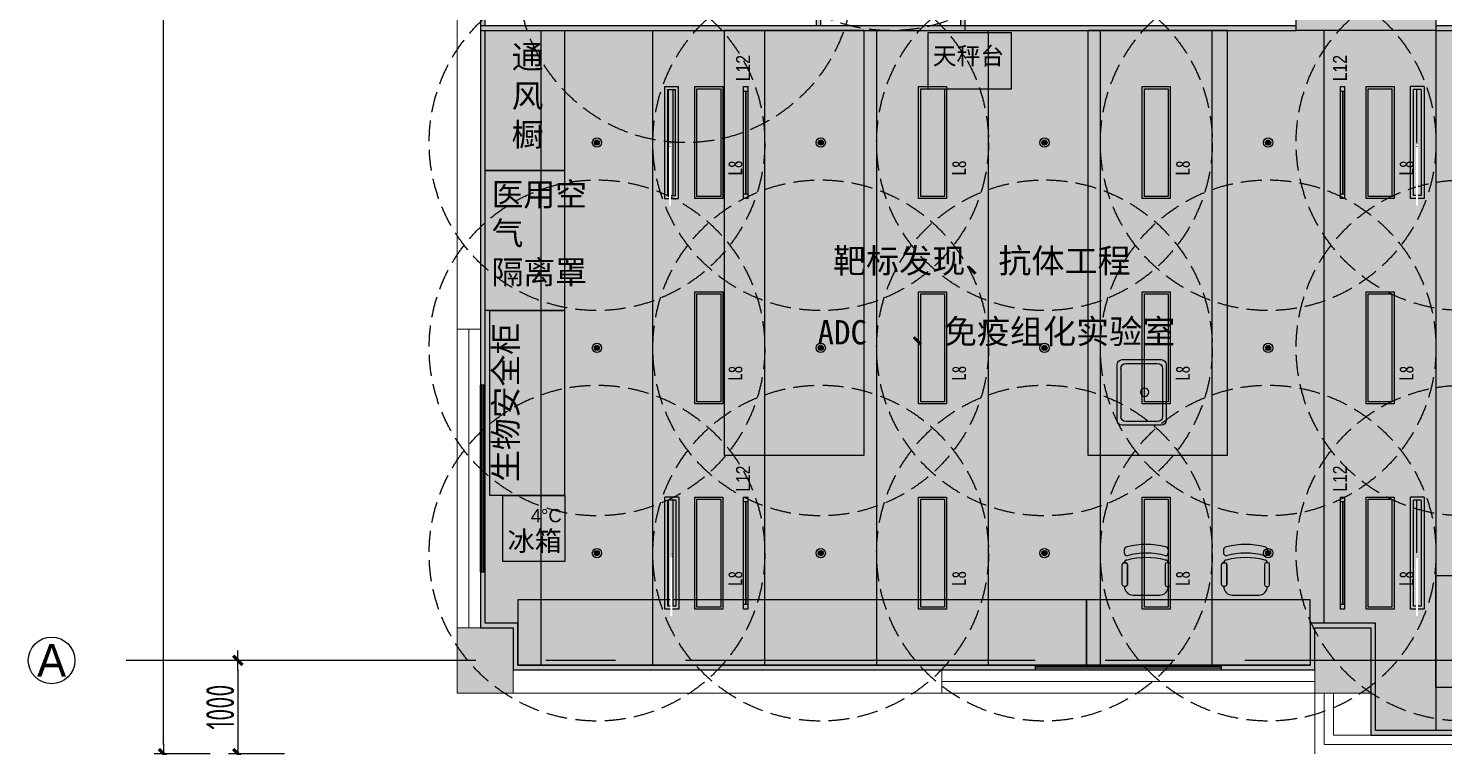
# Model space of a CAD drawing. Header units: millimetres. Extents: x -79903 to 358239, y -413462 to -100990.
# Drawn here: x -10678 to 4505, y -208742 to -201042 of the extents above; entities that cross this region are included whole.
import ezdxf
from ezdxf.enums import TextEntityAlignment as Align

# ---------------------------------------------------------------- set-up
doc = ezdxf.new("R2018")
doc.units = ezdxf.units.MM
doc.header["$LTSCALE"] = 300
for name, pattern in [('CENTER', [2, 1.25, -0.25, 0.25, -0.25]), ('DASH', [0.35, 0.25, -0.1]), ('DASHED', [19.05, 12.7, -6.35])]:
    doc.linetypes.add(name, pattern=pattern)
doc.layers.get('DEFPOINTS').update_dxf_attribs({"color": 250})
for name, color, linetype in [('A—轴线', 1, 'CENTER'), ('A—轴线尺寸', 1, 'Continuous'), ('C-LTN-TEXT', 161, 'Continuous'), ('C—平顶—喷淋', 5, 'Continuous'), ('C—平顶—填充01(线状)', 8, 'Continuous'), ('C—平顶—暖通', 47, 'Continuous'), ('C—平顶—灯具', 1, 'Continuous'), ('C—平顶—轮廓线', 4, 'Continuous'), ('F—地坪—hatch', 8, 'Continuous'), ('I—文字—房间名称', 40, 'Continuous'), ('K轲禹-实验家具', 140, 'Continuous'), ('P—隔墙—石膏板墙（到顶）', 2, 'Continuous'), ('WALL', 7, 'Continuous')]:
    doc.layers.add(name, color=color, linetype=linetype)
for name, color, linetype, lineweight in [('Q-01 原始墙柱', 7, 'Continuous', 0), ('Q-02 墙柱填充', 250, 'Continuous', 0), ('Q-11 建筑幕墙', 60, 'Continuous', 0)]:
    doc.layers.add(name, color=color, linetype=linetype, lineweight=lineweight)
doc.styles.add('ADD-dim', font='isocp.shx', dxfattribs={"width": 0.7, "bigfont": 'hztxt.shx'})
doc.styles.add('HZTXT', font='t.shx', dxfattribs={"bigfont": 'hztxt.shx'})
doc.styles.get("Standard").update_dxf_attribs({"font": 'arial.ttf'})
doc.styles.add('黑体', font='simhei.ttf', dxfattribs={"width": 0.8})
doc.dimstyles.new('ADD-(模型空间)', dxfattribs={"dimscale": 100, "dimtxt": 3, "dimasz": 1, "dimexe": 1, "dimexo": 1, "dimgap": 0.4, "dimtad": 1, "dimdec": 0, "dimrnd": 5, "dimzin": 0, "dimdsep": 46, "dimtxsty": 'ADD-dim', "dimblk1": 'DIM1', "dimblk2": 'DIM1', "dimsah": 1, "dimcen": 2, "dimclrd": 33, "dimclre": 33, "dimclrt": 4, "dimadec": 0, "dimazin": 0, "dimtfac": 2, "dimtdec": 0, "dimtix": 1, "dimtmove": 2, "dimatfit": 3, "dimldrblk": 'HBA_Leader_Arrow', "dimfxl": 5, "dimfxlon": 1, "dimtolj": 1, "dimtzin": 0, "dimarcsym": 0})
pattern_1 = [(0, (14.4, 7.5), (30, 15), [1.2, -28.8]), (90, (7.5, 14.4), (-15, 30), [1.2, -28.8]), (45, (9.3, 19.8), (0, 30), [1.272792, -41.153614]), (45, (19.8, 9.3), (0, 30), [1.272792, -41.153614]), (135, (10.2, 9.3), (-30, 2e-15), [1.272792, -41.153614]), (135, (20.7, 19.8), (-30, 2e-15), [1.272792, -41.153614]), (36.8698977, (10.2, 20.7), (30, 30), [1.5, -148.5]), (36.8698977, (18.6, 8.4), (30, 30), [1.5, -148.5]), (53.1301024, (20.7, 10.2), (-30, -30), [1.5, -148.5]), (53.1301024, (8.4, 18.6), (-30, -30), [1.5, -148.5]), (126.8698976, (9.3, 10.2), (-30, 30), [1.5, -148.5]), (126.8698976, (21.6, 18.6), (-30, 30), [1.5, -148.5]), (143.1301023, (19.8, 20.7), (-30, 30), [1.5, -148.5]), (143.1301023, (11.4, 8.4), (-30, 30), [1.5, -148.5]), (11.3099325, (15.6, 7.5), (29.99999992, 4e-08), [1.529706, -151.44087]), (11.3099325, (12.9, 22.2), (29.99999992, 4e-08), [1.529706, -151.44087]), (78.6900675, (7.5, 15.6), (4e-08, 29.99999992), [1.529706, -151.44087]), (78.6900675, (22.2, 12.9), (4e-08, 29.99999992), [1.529706, -151.44087]), (101.3099325, (22.5, 15.6), (-2e-09, -29.99999972), [1.529706, -151.44087]), (101.3099325, (7.8, 12.9), (-2e-09, -29.99999972), [1.529706, -151.44087]), (168.6900675, (14.4, 7.5), (-29.99999992, 4e-08), [1.529706, -151.44087]), (168.6900675, (17.1, 22.2), (-29.99999992, 4e-08), [1.529706, -151.44087]), (21.8014095, (11.4, 21.6), (59.99999998, 29.99999994), [1.6155494, -159.93939]), (21.8014095, (17.1, 7.8), (59.99999998, 29.99999994), [1.6155494, -159.93939]), (68.1985905, (7.8, 17.1), (-29.99999968, -59.99999933), [1.6155494, -159.93939]), (68.1985905, (21.6, 11.4), (-29.99999968, -59.99999933), [1.6155494, -159.93939]), (111.8014095, (8.4, 11.4), (-29.99999994, 59.99999998), [1.6155494, -159.93939]), (111.8014095, (22.2, 17.1), (-29.99999994, 59.99999998), [1.6155494, -159.93939]), (158.1985905, (12.9, 7.8), (-60.00000002, 29.99999984), [1.6155494, -159.93939]), (158.1985905, (18.6, 21.6), (-60.00000002, 29.99999984), [1.6155494, -159.93939])]

# ---------------------------------------------------------------- blocks, each defined once
blk = doc.blocks.new('SYL11071716')
for p, q in [((94, 493), (56, 493)), ((197, 479), (197, 497)), ((197, 497), (197, 479)), ((432, 516), (216, 516)), ((432, 460), (216, 460)), ((216, 460), (432, 460)), ((451, 479), (451, 497)), ((544, 399), (544, 117)), ((56, 23), (94, 23)), ((197, 19), (197, 38)), ((216, 56), (432, 56)), ((432, 0), (216, 0)), ((451, 38), (451, 19))]:
    blk.add_line(p, q)
at = {"extrusion": (4.35835e-14, -2.32116e-13, -1)}
blk.add_ellipse((771, 258), major_axis=(-549, -541), ratio=1, start_param=0.507042, end_param=1.049152, dxfattribs=at)
at = {"extrusion": (4.35842e-14, -2.32116e-13, -1)}
for centre, start_param, end_param in [((56, 465), 0.785398, 2.356195), ((94, 465), 2.356195, 3.926991), ((197, 465), 0.785398, 2.356195), ((56, 52), -0.785398, 0.785398), ((94, 52), 3.926991, 5.497787), ((197, 52), -0.785398, 0.785398)]:
    blk.add_ellipse(centre, major_axis=(-19.9, -19.9), ratio=1, start_param=start_param, end_param=end_param, dxfattribs=at)
at = {"extrusion": (4.35836e-14, -2.32116e-13, -1)}
for centre in [(865, 258), (912, 258)]:
    blk.add_ellipse(centre, major_axis=(-545, -545), ratio=1, start_param=0.514343, end_param=1.056454, dxfattribs=at)
at = {"extrusion": (4.35829e-14, -2.32117e-13, -1)}
for centre, start_param, end_param in [((216, 497), 0.785398, 2.356195), ((216, 479), -0.785398, 0.785398), ((432, 38), 2.356195, 3.926991), ((432, 19), 3.926991, 5.497787)]:
    blk.add_ellipse(centre, major_axis=(-13.3, -13.3), ratio=1, start_param=start_param, end_param=end_param, dxfattribs=at)
for centre, major_axis, start_param, end_param in [((216, 497), (-13.3, -13.3), 3.926991, 5.497787), ((216, 479), (-13.3, -13.3), 5.497787, 7.068583), ((432, 497), (13.3, -13.3), 0.785398, 2.356194), ((432, 479), (13.3, -13.3), -0.785398, 0.785398)]:
    blk.add_ellipse(centre, major_axis=major_axis, ratio=1, start_param=start_param, end_param=end_param)
at = {"extrusion": (4.35837e-14, -2.32116e-13, -1)}
for centre, start_param, end_param in [((451, 399), 2.356195, 3.926991), ((451, 117), 3.926991, 5.497787)]:
    blk.add_ellipse(centre, major_axis=(-66.4, -66.4), ratio=1, start_param=start_param, end_param=end_param, dxfattribs=at)
at = {"extrusion": (4.36043e-14, -2.32104e-13, -1)}
for centre, start_param, end_param in [((216, 38), 2.356195, 3.926991), ((216, 19), 0.785398, 2.356195)]:
    blk.add_ellipse(centre, major_axis=(13.3, -13.3), ratio=1, start_param=start_param, end_param=end_param, dxfattribs=at)
blk = doc.blocks.new('SYL12063194')
blk.add_lwpolyline([(0, 803), (1981, 803), (1981, 0), (0, 0)], close=True)
at = {"insert": (144, 756), "char_height": 250, "attachment_point": 1}
blk.add_mtext_dynamic_manual_height_columns('生物安全柜', width=2292.07, gutter_width=1000, heights=[0], dxfattribs=at)
blk = doc.blocks.new('SYL12068265')
blk.add_lwpolyline([(51, 710), (716, 710), (716, 0), (51, 0)], close=True)
at = {"insert": (683, 92), "char_height": 212.5, "attachment_point": 9}
blk.add_mtext_dynamic_manual_height_columns('{\\H0.66667x;4%%DC\\P\\fSimSun|b0|i0|c134|p2;\\H1.49999x;冰箱}', width=683.3, gutter_width=0, heights=[1020], dxfattribs=at)
blk = doc.blocks.new('$WINLIB2D$00000001')
at = {"color": 0}
for points in [[(-0.5, 0.5), (-0.5, -0.5)], [(-0.5, 0.5), (0.5, 0.5)], [(0.5, -0.5), (0.5, 0.5)], [(0.5, 0.1667), (-0.5, 0.1667)], [(0.5, -0.1667), (-0.5, -0.1667)], [(-0.5, -0.5), (0.5, -0.5)]]:
    blk.add_lwpolyline(points, dxfattribs=at)
blk = doc.blocks.new('A$Ca69c63b6')
at = {"layer": 'K轲禹-实验家具'}
for p, q in [((0, 590, 0), (0, 69, 0)), ((811, 659, 0), (69, 659, 0)), ((119, 609, 0), (760, 609, 0)), ((880, 69, 0), (880, 590, 0)), ((50, 540, 0), (50, 119, 0)), ((829, 119, 0), (829, 540, 0)), ((69, 0, 0), (811, 0, 0)), ((119, 50, 0), (760, 50, 0))]:
    blk.add_line(p, q, dxfattribs=at)
blk.add_circle((437, 290, 0), 56.2, dxfattribs=at)
for centre, start, end in [((69, 590, 0), 90, 180), ((119, 540, 0), 90, 180), ((760, 540, 0), 0, 90), ((811, 590, 0), 0, 90), ((69, 69, 0), 180, 270), ((119, 119, 0), 180, 270), ((760, 119, 0), 270, 0), ((811, 69, 0), 270, 0)]:
    blk.add_arc(centre, 68.8, start, end, dxfattribs=at)
blk = doc.blocks.new('*U389')
h = blk.add_hatch(color=251)
h.dxf.hatch_style = 1
h.set_gradient(color1=(91, 91, 91), one_color=1, tint=1, name='SPHERICAL')
h.paths.add_polyline_path([(785, 185), (785, 15), (15, 15), (15, 185)])
for points in [[(800, 200), (800, 0), (0, 0), (0, 200)], [(785, 185), (785, 15), (15, 15), (15, 185)]]:
    blk.add_lwpolyline(points, close=True)
at = {"layer": 'C—平顶—灯具', "style": '黑体', "width": 0.8}
blk.add_text('L8', height=100, dxfattribs=at).set_placement((218, -89, 118), align=Align.MIDDLE_CENTER)
blk = doc.blocks.new('pen lin')
at = {"layer": 'C—平顶—喷淋'}
blk.add_hatch(color=8, dxfattribs=at).paths.add_polyline_path([(-27.5, 0, 1), (27.5, 0, 1)])
for radius in [50, 27.5]:
    blk.add_circle((0, 0), radius, dxfattribs=at)
at = {"layer": 'DEFPOINTS', "color": 251, "linetype": 'DASH', "ltscale": 3}
blk.add_circle((0, 0), 1800, dxfattribs=at)
blk = doc.blocks.new('*U385')
at = {"linetype": 'DASHED', "ltscale": 5}
h = blk.add_hatch(dxfattribs=at)
h.set_pattern_fill('ANSI31', color=250, scale=8, angle=315, style=0)
h.set_pattern_definition([(0, (483.662, 4e-11), (9e-15, 25.4), [])])
h.paths.add_polyline_path([(16.1, 58.9), (16.1, 16.1), (583.9, 16.1), (583.9, 58.9)])
blk.add_line((0, 75), (0, 0))
at = {"color": 251}
blk.add_line((16.1, 58.9), (16.1, 16.1), dxfattribs=at)
blk.add_lwpolyline([(0, 75), (600, 75), (600, 0), (0, 0)])
blk.add_lwpolyline([(0, 75), (600, 75), (600, 0), (0, 0)])
blk.add_lwpolyline([(16.1, 58.9), (583.9, 58.9), (583.9, 16.1), (16.1, 16.1)], dxfattribs=at)
blk.add_lwpolyline([(16.1, 58.9), (583.9, 58.9), (583.9, 16.1), (16.1, 16.1)], dxfattribs=at)
at = {"lineweight": 30, "flags": 104}
blk.add_attdef('A/S', text='', height=40, dxfattribs=at).set_placement((633.2, 76.2), align=Align.MIDDLE_CENTER)
blk = doc.blocks.new('*U387')
at = {"ltscale": 1000}
for p, q in [((-1250, 50), (0, 50)), ((-1250, 0), (-1250, 50)), ((-1250, 0), (0, 0)), ((-1200, 0), (-1200, 50)), ((-50, 50), (-50, 0)), ((0, 50), (0, 0))]:
    blk.add_line(p, q, dxfattribs=at)
at = {"linetype": 'CENTER', "ltscale": 0.01, "const_width": 20}
blk.add_lwpolyline([(-1200, 25), (-50, 25)], dxfattribs=at)
at = {"layer": 'C-LTN-TEXT', "width": 0.8}
blk.add_attdef('灯具', (114, 183), '', height=200, dxfattribs=at)
blk = doc.blocks.new('DIM1')
at = {"color": 8}
blk.add_line((-1.07, 0), (1.07, 0), dxfattribs=at)
at = {"const_width": 0.357}
blk.add_lwpolyline([(-0.5, -0.5), (0.5, 0.5)], dxfattribs=at)
blk = doc.blocks.new('*D421')
at = {"layer": 'A—轴线尺寸', "color": 33, "lineweight": -2, "transparency": 16777216}
for p, q in [((-2152, 0), (-2752, 0)), ((-2652, -100), (-2652, -900)), ((-2152, -1000), (-2752, -1000))]:
    blk.add_line(p, q, dxfattribs=at)
at = {"layer": 'DEFPOINTS', "color": 0, "transparency": 16777216}
for p in [(0, 0), (-2652, -1000), (10281, -1000)]:
    blk.add_point(p, dxfattribs=at)
at = {"layer": 'A—轴线尺寸', "color": 33, "lineweight": -2, "transparency": 16777216, "xscale": 100, "yscale": 100, "zscale": 100}
for p, rotation in [((-2652, 0), 90), ((-2652, -1000), 270)]:
    blk.add_blockref('DIM1', p, dxfattribs=dict(at, rotation=rotation))
at = {"layer": 'A—轴线尺寸', "color": 4, "transparency": 16777216, "insert": (-2842, -500), "char_height": 300, "attachment_point": 5, "rotation": 90, "style": 'ADD-dim'}
blk.add_mtext('\\A1;1000', dxfattribs=at)
blk = doc.blocks.new('HBA_Leader_Arrow')
blk.add_line((0, 0), (-1, 0))
at = {"extrusion": (0, 0, -1)}
blk.add_lwpolyline([(0, 0), (0.6, -1.06), (0.96, -0.79), (0.07, 0), (0.96, 0.79), (0.6, 1.06)], close=True, dxfattribs=at)
for points in [[(-0.96, 0.79), (-0.6, 1.06), (-0.07, 0), (0, 0)], [(-0.96, -0.79), (-0.6, -1.06), (-0.07, 0), (0, 0)]]:
    blk.add_solid(points)
blk = doc.blocks.new('*D414')
at = {"layer": 'A—轴线尺寸', "color": 33, "lineweight": -2, "transparency": 16777216}
for p, q in [((-2950, 21800), (-3550, 21800)), ((-3450, -900), (-3450, 21700)), ((-2950, -1000), (-3550, -1000))]:
    blk.add_line(p, q, dxfattribs=at)
at = {"layer": 'DEFPOINTS', "color": 0, "transparency": 16777216}
for p in [(-3450, 21800), (-473, 21800), (-473, -1000)]:
    blk.add_point(p, dxfattribs=at)
at = {"layer": 'A—轴线尺寸', "color": 33, "lineweight": -2, "transparency": 16777216, "xscale": 100, "yscale": 100, "zscale": 100}
for p, rotation in [((-3450, 21800), 90), ((-3450, -1000), 270)]:
    blk.add_blockref('DIM1', p, dxfattribs=dict(at, rotation=rotation))
at = {"layer": 'A—轴线尺寸', "color": 4, "transparency": 16777216, "insert": (-3640, 10400), "char_height": 300, "attachment_point": 5, "rotation": 90, "style": 'ADD-dim'}
blk.add_mtext('\\A1;22800', dxfattribs=at)
blk = doc.blocks.new('A$C34155FBA')
blk.add_circle((0, 200), 200)
at = {"style": 'HZTXT'}
blk.add_attdef('00', text='', height=200, dxfattribs=at).set_placement((0, 200), align=Align.MIDDLE)
blk = doc.blocks.new('A$C5AE9663F')
at = {"layer": 'A—轴线', "color": 24, "linetype": 'CENTER', "ltscale": 10}
blk.add_line((29900, 0), (-4400, 0), dxfattribs=at)
at = {"layer": 'A—轴线尺寸'}
ref = blk.add_blockref('A$C34155FBA', (-4650, -250), dxfattribs=dict(at, xscale=1.25, yscale=1.25, zscale=1.25))
ref.add_attrib('00', 'A', dxfattribs={"layer": '0', "color": 4, "height": 350, "style": 'HZTXT'}).set_placement((-4650, 0), align=Align.MIDDLE)
for base, p1, p2, picture, middle in [((-3450.1, 21800), (-473.4, -1000), (-473.4, 21800), '*D414', (-3640.2, 10400)), ((-2652.4, -1000), (0, 0), (10280.5, -1000), '*D421', (-2842.4, -500))]:
    dim = blk.add_linear_dim(base=base, p1=p1, p2=p2, angle=90, dimstyle='ADD-(模型空间)', dxfattribs=at)
    dim.commit()
    dim.dimension.update_dxf_attribs({"geometry": picture, "text_midpoint": middle})

msp = doc.modelspace()

# ---------------------------------------------------------------- hatches: boundary and pattern name
at = {"layer": 'C—平顶—填充01(线状)'}
h = msp.add_hatch(dxfattribs=at)
h.set_pattern_fill('_USER', color=256, scale=1200, angle=90, pattern_type=0)
h.set_pattern_definition([(90, (5622, -201067.4), (-1200, 7e-14), [])])
h.paths.add_polyline_path([(-5778.041, -201067.447), (5621.959, -201067.447), (5621.959, -208567.447), (3771.959, -208567.447), (3771.959, -207417.447), (3071.959, -207417.447), (3071.959, -207867.447), (-5428.041, -207867.447), (-5428.041, -207417.447), (-5778.041, -207417.447)])
at = {"layer": 'F—地坪—hatch'}
h = msp.add_hatch(dxfattribs=at)
h.set_pattern_fill('B042', color=251, scale=500, pattern_type=2)
h.set_pattern_definition([(333.435, (350, 475), (-500.00023, 6e-07), [55.9015, -1062.135]), (0, (362.5, 350), (0, 500), [25, -475]), (0, (337.5, 312.5), (0, 500), [75, -425]), (0, (337.5, 50), (0, 500), [75, -425]), (0, (362.5, 87.5), (0, 500), [25, -475]), (333.435, (350, 225), (-500.00023, 6e-07), [55.9015, -1062.135]), (0, (350, 387.5), (0, 500), [50, -450]), (0, (350, 262.5), (0, 500), [50, -450]), (0, (350, 137.5), (0, 500), [50, -450]), (0, (350, 12.5), (0, 500), [50, -450]), (153.435, (312.5, 275), (-500.00023, 6e-07), [55.9015, -1062.135]), (0, (87.5, 275), (0, 500), [75, -425]), (0, (87.5, 25), (0, 500), [75, -425]), (333.435, (100, 175), (-500.00023, 6e-07), [55.9015, -1062.135]), (180, (150, 237.5), (-6e-14, -500), [50, -450]), (180, (150, 112.5), (-6e-14, -500), [50, -450]), (18.4349, (25, 75), (-500.00021, -5e-05), [39.5284, -1541.615]), (0, (112.5, 62.5), (0, 500), [25, -475]), (45, (75, 150), (-500.00015, 0), [35.3554, -671.75]), (18.4349, (25, 200), (-500.00021, -5e-05), [39.5284, -1541.615]), (153.435, (225, 75), (-500.00023, 6e-07), [55.9015, -1062.135]), (153.435, (312.5, 25), (-500.00023, 6e-07), [55.9015, -1062.135]), (45, (150, 150), (0, 500.00015), [35.3554, -671.75]), (153.435, (225, 200), (-500.00023, 6e-07), [55.9015, -1062.135]), (153.435, (312.5, 150), (-500.00023, 6e-07), [55.9015, -1062.135]), (45, (325, 200), (-500.00015, 0), [35.3554, -671.75]), (333.435, (100, 425), (-500.00023, 6e-07), [55.9015, -1062.135]), (180, (150, 487.5), (-6e-14, -500), [50, -450]), (180, (150, 362.5), (-6e-14, -500), [50, -450]), (18.4349, (25, 325), (-500.00021, -5e-05), [39.5284, -1541.615]), (0, (112.5, 312.5), (0, 500), [25, -475]), (45, (75, 400), (-500.00015, 0), [35.3554, -671.75]), (18.4349, (25, 450), (-500.00021, -5e-05), [39.5284, -1541.615]), (153.435, (225, 325), (-500.00023, 6e-07), [55.9015, -1062.135]), (45, (150, 400), (0, 500.00015), [35.3554, -671.75]), (153.435, (312.5, 400), (-500.00023, 6e-07), [55.9015, -1062.135]), (153.435, (225, 450), (-500.00023, 6e-07), [55.9015, -1062.135]), (45, (325, 450), (0, 500.00015), [35.3554, -671.75]), (206.565, (487.5, 50), (-500.00023, -6e-07), [55.9015, -1062.135]), (206.565, (487.5, 175), (-500.00023, -6e-07), [55.9015, -1062.135]), (45, (400, 200), (-500.00015, 0), [35.3554, -671.75]), (206.565, (487.5, 300), (-500.00023, -6e-07), [55.9015, -1062.135]), (206.565, (487.5, 425), (-500.00023, -6e-07), [55.9015, -1062.135]), (45, (400, 450), (0, 500.00015), [35.3554, -671.75])])
h.paths.add_polyline_path([(-5778.041, -201067.447), (2921.959, -201067.447), (2921.959, -200917.447), (4421.959, -200917.447), (4421.959, -201067.447), (5471.959, -201067.447), (5471.959, -208567.447), (3771.959, -208567.447), (3771.959, -207417.447), (3071.959, -207417.447), (3071.959, -207867.447), (-5428.041, -207867.447), (-5428.041, -207417.447), (-5778.041, -207417.447)])
at = {"layer": 'P—隔墙—石膏板墙（到顶）'}
h = msp.add_hatch(dxfattribs=at)
h.set_pattern_fill('圆形花纹', color=251, scale=10)
h.set_pattern_definition(pattern_1)
h.paths.add_polyline_path([(-2178.041, -193967.447), (-2228.041, -193967.447), (-2228.041, -201017.447), (-5778.036, -201017.447), (-5778.036, -199218.676), (-5428.041, -199218.676), (-5428.041, -197017.447), (-6128.041, -197017.447), (-6128.041, -197517.447), (-7128.041, -197517.447), (-7128.041, -194173.472), (-7178.041, -194173.472), (-7178.041, -197567.447), (-6078.041, -197567.447), (-6078.041, -197067.447), (-5478.041, -197067.447), (-5478.392, -199168.676), (-5828.041, -199168.676), (-5828.041, -201067.447), (-628.041, -201067.447), (-628.041, -200717.447), (-678.041, -200717.447), (-678.041, -201017.447), (-2178.041, -201017.447)])
h = msp.add_hatch(dxfattribs=at)
h.set_pattern_fill('HEX', color=251, scale=10)
h.set_pattern_definition([(0, (0, 27667.863), (0, 16.49778), [9.525, -19.05]), (120, (0, 27667.863), (-14.2874966, -8.24889), [9.525, -19.05]), (60, (9.525, 27667.863), (-14.2874966, 8.24889), [9.525, -19.05])])
h.paths.add_polyline_path([(5621.959, -201013.229), (4421.959, -201017.447), (4421.959, -201067.447), (5621.959, -201067.447), (5621.959, -208567.447), (3771.959, -208567.447), (3771.959, -207417.447), (3071.959, -207417.447), (3071.959, -207867.447), (-5428.041, -207867.447), (-5428.041, -207417.447), (-5778.041, -207417.447), (-5778.041, -201067.447), (2921.959, -201067.447), (2921.959, -201017.447), (-5828.041, -201017.447), (-5828.041, -207467.447), (-5478.041, -207467.447), (-5478.041, -207917.447), (3121.959, -207917.447), (3121.959, -207467.447), (3721.959, -207467.447), (3721.959, -208617.447), (5621.959, -208613.229)])
h = msp.add_hatch(dxfattribs=at)
h.set_pattern_fill('圆形花纹', color=251, scale=10)
h.set_pattern_definition(pattern_1)
h.paths.add_polyline_path([(2921.959, -201017.447), (-5828.041, -201017.447), (-5828.041, -207467.447), (-5478.041, -207467.447), (-5478.041, -207917.447), (3121.959, -207917.447), (3121.959, -207467.447), (3721.959, -207467.447), (3721.959, -208617.447), (5671.959, -208617.447), (5671.959, -201017.447), (4421.959, -201017.447), (4421.959, -201067.447), (5621.959, -201067.447), (5621.959, -208567.447), (3771.959, -208567.447), (3771.959, -207417.447), (3071.959, -207417.447), (3071.959, -207867.447), (-5428.041, -207867.447), (-5428.041, -207417.447), (-5778.041, -207417.447), (-5778.041, -201067.447), (2921.959, -201067.447)])
h = msp.add_hatch(dxfattribs=at)
h.set_pattern_fill('圆形花纹', color=251, scale=10)
h.set_pattern_definition(pattern_1)
h.paths.add_polyline_path([(2921.959, -201017.447), (-5828.041, -201017.447), (-5828.041, -207467.447), (-5478.041, -207467.447), (-5478.041, -207917.447), (3121.959, -207917.447), (3121.959, -207467.447), (3721.959, -207467.447), (3721.959, -208617.447), (5671.959, -208617.447), (5671.959, -201017.447), (4421.959, -201017.447), (4421.959, -201067.447), (5621.959, -201067.447), (5621.959, -208567.447), (3771.959, -208567.447), (3771.959, -207417.447), (3071.959, -207417.447), (3071.959, -207867.447), (-5428.041, -207867.447), (-5428.041, -207417.447), (-5778.041, -207417.447), (-5778.041, -201067.447), (2921.959, -201067.447)])
at = {"layer": 'Q-02 墙柱填充'}
h = msp.add_hatch(color=252, dxfattribs=at)
h.dxf.hatch_style = 1
h.paths.add_polyline_path([(-5478.041, -186667.447), (-6078.041, -186667.447), (-6078.041, -187367.447), (-5478.041, -187367.447)])
h.paths.add_polyline_path([(3721.959, -186667.447), (3121.959, -186667.447), (3121.959, -187367.447), (3721.959, -187367.447)])
h.paths.add_polyline_path([(12921.959, -186667.447), (12321.959, -186667.447), (12321.959, -187367.447), (12921.959, -187367.447)])
h.paths.add_polyline_path([(22121.959, -186667.447), (21521.959, -186667.447), (21521.959, -187367.447), (22121.959, -187367.447)])
h.paths.add_polyline_path([(22121.959, -192967.447), (21521.959, -192967.447), (21521.959, -193667.447), (22121.959, -193667.447)])
h.paths.add_polyline_path([(12921.959, -192967.447), (12321.959, -192967.447), (12321.959, -193667.447), (12921.959, -193667.447)])
h.paths.add_polyline_path([(12921.959, -197067.447), (12321.959, -197067.447), (12321.959, -197767.447), (12921.959, -197767.447)])
h.paths.add_polyline_path([(22121.959, -197067.447), (21521.959, -197067.447), (21521.959, -197767.447), (22121.959, -197767.447)])
h.paths.add_polyline_path([(3721.959, -197067.447), (3121.959, -197067.447), (3121.959, -197767.447), (3721.959, -197767.447)])
h.paths.add_polyline_path([(-5478.041, -197067.447), (-6078.041, -197067.447), (-6078.041, -197767.447), (-5478.041, -197767.447)])
h.paths.add_polyline_path([(-5478.041, -207467.447), (-6078.041, -207467.447), (-6078.041, -208167.447), (-5478.041, -208167.447)])
h.paths.add_polyline_path([(3721.959, -207467.447), (3121.959, -207467.447), (3121.959, -208167.447), (3721.959, -208167.447)])
h.paths.add_polyline_path([(12921.959, -207467.447), (12321.959, -207467.447), (12321.959, -208167.447), (12921.959, -208167.447)])
h.paths.add_polyline_path([(22121.959, -207467.447), (21521.959, -207467.447), (21521.959, -208167.447), (22121.959, -208167.447)])
h = msp.add_hatch(color=252, dxfattribs=at)
h.dxf.hatch_style = 1
h.paths.add_polyline_path([(-5478.041, -207467.447), (-6078.041, -207467.447), (-6078.041, -208167.447), (-5478.041, -208167.447)])
h.paths.add_polyline_path([(3721.959, -207467.447), (3121.959, -207467.447), (3121.959, -208167.447), (3721.959, -208167.447)])
h.paths.add_polyline_path([(12921.959, -207467.447), (12321.959, -207467.447), (12321.959, -208167.447), (12921.959, -208167.447)])
h.paths.add_polyline_path([(22121.959, -197067.447), (21521.959, -197067.447), (21521.959, -197767.447), (22121.959, -197767.447)])
h.paths.add_polyline_path([(12921.959, -197067.447), (12321.959, -197067.447), (12321.959, -197767.447), (12921.959, -197767.447)])
h.paths.add_polyline_path([(3721.959, -197067.447), (3121.959, -197067.447), (3121.959, -197767.447), (3721.959, -197767.447)])
h.paths.add_polyline_path([(-5478.041, -197067.447), (-6078.041, -197067.447), (-6078.041, -197767.447), (-5478.041, -197767.447)])
h.paths.add_polyline_path([(-1512.959, -210168.645), (-840.892, -210168.645), (-840.892, -209782.611), (-1512.959, -209782.611)], flags=9)
h.paths.add_polyline_path([(5388.159, -210168.645), (6060.226, -210168.645), (6060.226, -209782.611), (5388.159, -209782.611)], flags=9)
h.paths.add_polyline_path([(9988.159, -210168.645), (10660.226, -210168.645), (10660.226, -209782.611), (9988.159, -209782.611)], flags=9)
h.paths.add_polyline_path([(14588.159, -210168.645), (15260.226, -210168.645), (15260.226, -209782.611), (14588.159, -209782.611)], flags=9)
h.paths.add_polyline_path([(19188.159, -210168.645), (19860.226, -210168.645), (19860.226, -209782.611), (19188.159, -209782.611)], flags=9)
h.paths.add_polyline_path([(6864.409, -210841.39), (7679.493, -210841.39), (7679.493, -210455.357), (6864.409, -210455.357)], flags=9)
h.paths.add_polyline_path([(23066.162, -203033.928), (23066.162, -202218.844), (22680.128, -202218.844), (22680.128, -203033.928)], flags=9)
h.paths.add_polyline_path([(23066.162, -195701.246), (23066.162, -195029.179), (22680.128, -195029.179), (22680.128, -195701.246)], flags=9)
h.paths.add_polyline_path([(23066.162, -190502.922), (23066.162, -189830.855), (22680.128, -189830.855), (22680.128, -190502.922)], flags=9)
h.paths.add_polyline_path([(23666.162, -197824.989), (23666.162, -197009.906), (23280.128, -197009.906), (23280.128, -197824.989)], flags=9)
h.paths.add_polyline_path([(-6873.021, -210168.645), (-6200.954, -210168.645), (-6200.954, -209782.611), (-6873.021, -209782.611)], flags=9)
h.paths.add_polyline_path([(-8176.494, -192183.927), (-8176.494, -191368.844), (-8562.527, -191368.844), (-8562.527, -192183.927)], flags=9)
h.paths.add_polyline_path([(-8176.494, -203033.927), (-8176.494, -202218.844), (-8562.527, -202218.844), (-8562.527, -203033.927)], flags=9)
h.paths.add_polyline_path([(-8776.494, -197374.989), (-8776.494, -196559.905), (-9162.527, -196559.905), (-9162.527, -197374.989)], flags=9)
h.paths.add_polyline_path([(13027.349, -194222.023), (13880.009, -194222.023), (13880.009, -193719.363), (13027.349, -193719.363)], flags=9)
h.paths.add_polyline_path([(13125.853, -196530.907), (13974.79, -196530.907), (13974.79, -196028.247), (13125.853, -196028.247)], flags=9)

# ---------------------------------------------------------------- linework, layer by layer
at = {"layer": 'C—平顶—轮廓线'}
msp.add_lwpolyline([(2921.959, -200917.447), (4421.959, -200917.447), (4421.959, -201067.447), (2921.959, -201067.447)], close=True, dxfattribs=at)
at = {"layer": 'K轲禹-实验家具'}
msp.add_line((3071.959, -207417.447), (3071.528, -207167.447), dxfattribs=at)
msp.add_line((3071.959, -207417.447), (3071.528, -207167.447), dxfattribs=at)
for points in [[(-4928.036, -202567.447), (-5778.036, -202567.447), (-5778.036, -201067.447), (-4928.036, -201067.447)], [(-3212.934, -205617.447), (-1712.934, -205617.447), (-1712.934, -201067.447), (-3212.934, -201067.447)], [(-130.44, -201691.419), (-130.44, -201091.419), (-1030.44, -201091.419), (-1030.44, -201691.419)], [(687.417, -205617.447), (2187.417, -205617.447), (2187.417, -201067.447), (687.417, -201067.447)], [(-4928.036, -204067.447), (-5778.036, -204067.447), (-5778.036, -202567.447), (-4928.036, -202567.447)], [(4420.872, -206908.447), (5620.872, -206908.447), (5620.872, -208108.447), (4420.872, -208108.447)], [(-5428.041, -207167.447), (-5428.041, -207867.447), (671.959, -207867.447), (671.959, -207167.447)]]:
    msp.add_lwpolyline(points, close=True, dxfattribs=at)
msp.add_lwpolyline([(3071.528, -207167.447), (671.959, -207167.447), (671.959, -207867.447), (3071.528, -207867.447)], dxfattribs=at)
at = {"layer": 'P—隔墙—石膏板墙（到顶）', "color": 5}
msp.add_lwpolyline([(-2178.041, -193967.447), (-2228.041, -193967.447), (-2228.041, -201017.447), (-5778.036, -201017.447), (-5778.036, -199218.676), (-5428.041, -199218.676), (-5428.041, -197017.447), (-6128.041, -197017.447), (-6128.041, -197517.447), (-7128.041, -197517.447), (-7128.041, -194173.472), (-7178.041, -194173.472), (-7178.041, -197567.447), (-6078.041, -197567.447), (-6078.041, -197067.447), (-5478.041, -197067.447), (-5478.392, -199168.676), (-5828.041, -199168.676), (-5828.041, -201067.447), (-628.041, -201067.447), (-628.041, -200717.447), (-678.041, -200717.447), (-678.041, -201017.447), (-2178.041, -201017.447)], close=True, dxfattribs=at)
at = {"layer": 'Q-01 原始墙柱'}
for p, q in [((-6078.041, -197767.447), (-6078.041, -204267.447)), ((-5828.041, -197767.447), (-5828.041, -204267.447)), ((-6078.041, -204267.447), (-5828.041, -204267.447)), ((-5478.041, -207917.447), (-878.041, -207917.447)), ((-878.041, -208167.447), (-878.041, -207917.447)), ((-5478.041, -208167.447), (-878.041, -208167.447))]:
    msp.add_line(p, q, dxfattribs=at)
for points in [[(-6078.041, -207467.447), (-5478.041, -207467.447), (-5478.041, -208167.447), (-6078.041, -208167.447)], [(3121.959, -207467.447), (3721.959, -207467.447), (3721.959, -208167.447), (3121.959, -208167.447)]]:
    msp.add_lwpolyline(points, close=True, dxfattribs=at)
at = {"layer": 'Q-11 建筑幕墙', "color": 4}
for p, q in [((-6078.041, -204267.447), (-6078.041, -207467.447)), ((-5953.041, -204267.447), (-5953.041, -207467.447)), ((-5828.041, -204267.447), (-5828.041, -207467.447)), ((3121.959, -207917.447), (-878.041, -207917.447)), ((3121.959, -208042.447), (-878.041, -208042.447)), ((3121.959, -208167.447), (-878.041, -208167.447)), ((3121.959, -208167.447), (3121.959, -208817.447)), ((3221.959, -208167.447), (3221.959, -208717.447)), ((3321.959, -208167.447), (3321.959, -208617.447)), ((3221.959, -208717.447), (22021.959, -208717.447)), ((3321.959, -208617.447), (21921.959, -208617.447))]:
    msp.add_line(p, q, dxfattribs=at)
at = {"layer": 'WALL', "color": 5}
msp.add_lwpolyline([(2921.959, -201017.447), (-5828.041, -201017.447), (-5828.041, -207467.447), (-5478.041, -207467.447), (-5478.041, -207917.447), (3121.959, -207917.447), (3121.959, -207467.447), (3721.959, -207467.447), (3721.959, -208617.447), (5671.959, -208617.447), (5671.959, -201017.447), (4421.959, -201017.447), (4421.959, -201067.447), (5621.959, -201067.447), (5621.959, -208567.447), (3771.959, -208567.447), (3771.959, -207417.447), (3071.959, -207417.447), (3071.959, -207867.447), (-5428.041, -207867.447), (-5428.041, -207417.447), (-5778.041, -207417.447), (-5778.041, -201067.447), (2921.959, -201067.447)], close=True, dxfattribs=at)

# ---------------------------------------------------------------- block references
at = {"layer": 'A—轴线'}
msp.add_blockref('A$C5AE9663F', (-5778.039, -207817.44), dxfattribs=at)
at = {"layer": 'C—平顶—喷淋'}
for p in [(-1428.041, -199267.447), (-3628.041, -200467.447), (-4578.041, -202267.447), (-2178.041, -202267.447), (221.959, -202267.447), (2621.959, -202267.447), (4721.959, -202267.447), (-4578.041, -204467.447), (-2178.041, -204467.447), (221.959, -204467.447), (2621.959, -204467.447), (4721.959, -204467.447), (-4578.041, -206667.447), (-2178.041, -206667.447), (221.959, -206667.447), (2621.959, -206667.447), (4721.959, -206667.447)]:
    msp.add_blockref('pen lin', p, dxfattribs=at)
at = {"layer": 'C—平顶—暖通', "color": 251}
ref = msp.add_blockref('*U385', (-3703.041, -201667.447), dxfattribs=dict(at, xscale=-2.000000025903251, yscale=2.000000025903251, zscale=2.000000025903251, rotation=90))
lines = msp.add_mtext('R/S', dxfattribs={"layer": '0', "insert": (-3784.388, -202267.447), "char_height": 20.6767, "width": 674.95881, "attachment_point": 1, "rotation": 270, "bg_fill": 3, "box_fill_scale": 1, "bg_fill_color": 256, "bg_fill_transparency": 0})
ref.add_attrib('A/S', '', (-3784.388, -202267.447), dxfattribs={"flags": 2}).embed_mtext(lines)
ref = msp.add_blockref('*U385', (4146.959, -201667.447), dxfattribs=dict(at, xscale=2.000000025903251, yscale=2.000000025903251, zscale=2.000000025903251, rotation=270))
lines = msp.add_mtext('A/S', dxfattribs={"layer": '0', "insert": (4228.306, -202267.447), "char_height": 20.6767, "width": 674.95881, "attachment_point": 1, "rotation": 270, "bg_fill": 3, "box_fill_scale": 1, "bg_fill_color": 256, "bg_fill_transparency": 0})
ref.add_attrib('A/S', '', (4228.306, -202267.447), dxfattribs={"flags": 2}).embed_mtext(lines)
ref = msp.add_blockref('*U385', (-3850.504, -206067.447), dxfattribs=dict(at, xscale=2.000000025903251, yscale=2.000000025903251, zscale=2.000000025903251, rotation=270))
lines = msp.add_mtext('R/S', dxfattribs={"layer": '0', "insert": (-3769.157, -206667.447), "char_height": 20.6767, "width": 674.95881, "attachment_point": 1, "rotation": 270, "bg_fill": 3, "box_fill_scale": 1, "bg_fill_color": 256, "bg_fill_transparency": 0})
ref.add_attrib('A/S', '', (-3769.157, -206667.447), dxfattribs={"flags": 2}).embed_mtext(lines)
ref = msp.add_blockref('*U385', (4146.959, -206067.447), dxfattribs=dict(at, xscale=2.000000025903251, yscale=2.000000025903251, zscale=2.000000025903251, rotation=270))
lines = msp.add_mtext('A/S', dxfattribs={"layer": '0', "insert": (4228.306, -206667.447), "char_height": 20.6767, "width": 674.95881, "attachment_point": 1, "rotation": 270, "bg_fill": 3, "box_fill_scale": 1, "bg_fill_color": 256, "bg_fill_transparency": 0})
ref.add_attrib('A/S', '', (4228.306, -206667.447), dxfattribs={"flags": 2}).embed_mtext(lines)
at = {"layer": 'C—平顶—灯具', "color": 1}
ref = msp.add_blockref('*U387', (-2956.577, -201667.447), dxfattribs=dict(at, xscale=0.96, yscale=0.96, zscale=0.96, rotation=90))
ref.add_attrib('灯具', 'L12', (-2935.501, -201608.406), dxfattribs={"height": 150, "rotation": 90, "width": 0.8})
ref = msp.add_blockref('*U387', (3445.959, -201667.447), dxfattribs=dict(at, xscale=0.96, yscale=0.96, zscale=0.96, rotation=90))
ref.add_attrib('灯具', 'L12', (3467.035, -201608.406), dxfattribs={"height": 150, "rotation": 90, "width": 0.8})
at = {"layer": 'C—平顶—灯具', "color": 1, "xscale": 1.5, "yscale": 1.5, "zscale": 1.5, "rotation": 90}
for p in [(-3228.041, -202867.447), (-828.041, -202867.447), (1571.959, -202867.447), (3971.959, -202867.447), (-3228.041, -205067.447), (-828.041, -205067.447), (1571.959, -205067.447), (3971.959, -205067.447), (-3228.041, -207267.447), (-828.041, -207267.447), (1571.959, -207267.447), (3971.959, -207267.447)]:
    msp.add_blockref('*U389', p, dxfattribs=at)
at = {"layer": 'C—平顶—灯具', "color": 1}
ref = msp.add_blockref('*U387', (-2956.577, -206067.447), dxfattribs=dict(at, xscale=0.96, yscale=0.96, zscale=0.96, rotation=90))
ref.add_attrib('灯具', 'L12', (-2935.501, -206008.406), dxfattribs={"height": 150, "rotation": 90, "width": 0.8})
ref = msp.add_blockref('*U387', (3445.959, -206067.447), dxfattribs=dict(at, xscale=0.96, yscale=0.96, zscale=0.96, rotation=90))
ref.add_attrib('灯具', 'L12', (3467.035, -206008.406), dxfattribs={"height": 150, "rotation": 90, "width": 0.8})
at = {"layer": 'K轲禹-实验家具', "rotation": 90}
msp.add_blockref('SYL12063194', (-4925.036, -206048.447), dxfattribs=at)
at = {"layer": 'K轲禹-实验家具', "xscale": -0.8, "yscale": 0.8, "zscale": 0.8, "rotation": 90}
msp.add_blockref('A$Ca69c63b6', (1528.627, -204593.565, -0.002), dxfattribs=at)
at = {"layer": 'K轲禹-实验家具'}
msp.add_blockref('SYL12068265', (-5639.137, -206758.447), dxfattribs=at)
at = {"layer": 'K轲禹-实验家具', "xscale": -1, "rotation": 90}
for p in [(1573.167, -206573.03), (2637.641, -206573.03)]:
    msp.add_blockref('SYL11071716', p, dxfattribs=at)
at = {"layer": 'P—隔墙—石膏板墙（到顶）', "color": 6, "xscale": -2000, "yscale": -50, "zscale": -2000}
for p, rotation in [((-5803.041, -205867.447), 270), ((1121.959, -207892.447), 180)]:
    msp.add_blockref('$WINLIB2D$00000001', p, dxfattribs=dict(at, rotation=rotation))

# ---------------------------------------------------------------- texts
at = {"layer": 'I—文字—房间名称', "style": '黑体'}
for s, p in [('靶标发现、抗体工程', (-2045.511, -203663.943)), ('ADC', (-2212.295, -204430.071)), ('、免疫组化实验室', (-1211.874, -204422.268))]:
    msp.add_text(s, height=260, rotation=360, dxfattribs=at).set_placement(p)
at = {"layer": 'K轲禹-实验家具', "attachment_point": 1}
for s, width, gutter_width, insert, char_height in [('通风橱', 497.92922, 1000, (-5492.926, -201223.46), 250), ('天秤台', 973.00593, 750, (-976.594, -201243.918), 187.5), ('医用空气\\P隔离罩', 1080.62359, 1000, (-5708.508, -202696.502), 250)]:
    msp.add_mtext_dynamic_manual_height_columns(s, width=width, gutter_width=gutter_width, heights=[0], dxfattribs=dict(at, insert=insert, char_height=char_height))

doc.saveas('drawing.dxf')
